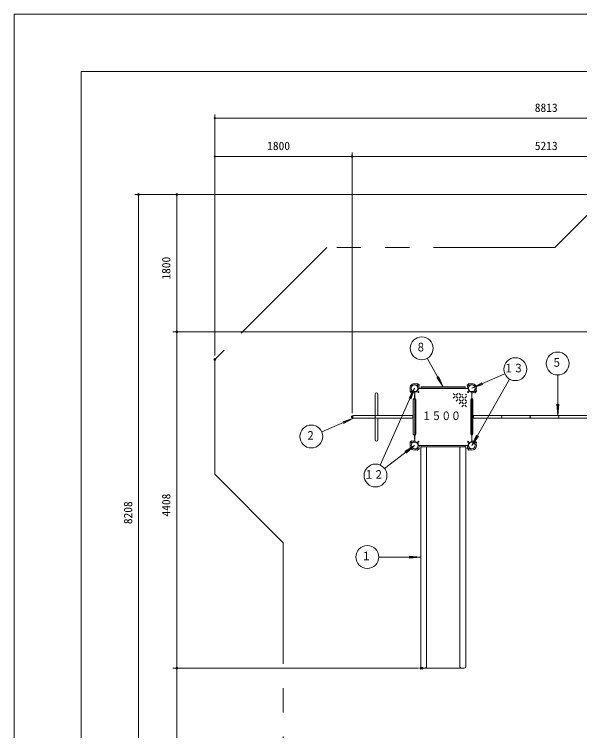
# Model space of a CAD drawing. Units: millimetres on the paper, scale 1:50. Extents: x 0 to 420, y -297 to 594.
# Drawn here: x 0 to 148.2, y 406.2 to 594 of the extents above; entities that cross this region are included whole.
import ezdxf
from ezdxf.enums import TextEntityAlignment as Align

# ---------------------------------------------------------------- set-up
doc = ezdxf.new("R2010")
doc.units = ezdxf.units.MM
doc.header["$PDMODE"] = 32
doc.header["$PDSIZE"] = 0.5
doc.linetypes.add('USER3', pattern=[63.5, 31.75, -6.35, 6.35, -6.35, 6.35, -6.35])
for name, color, linetype, lineweight in [('0_2', 7, 'Continuous', 9), ('DEFPOINTS_5', 7, 'Continuous', 9), ('LY_4', 7, 'Continuous', 18)]:
    doc.layers.add(name, color=color, linetype=linetype, lineweight=lineweight)
doc.styles.add('ＭＳ ゴシック', font='')
doc.styles.get('ＭＳ ゴシック').set_extended_font_data('MS Gothic')

# ---------------------------------------------------------------- blocks, each defined once
blk = doc.blocks.new('-000-_DOTSMALL')
at = {"color": 7, "linetype": 'Continuous', "lineweight": 9}
blk.add_circle((0, 0), 0.0625, dxfattribs=at)
blk.add_circle((0, 0), 0.0625, dxfattribs=at)

msp = doc.modelspace()

# ---------------------------------------------------------------- linework, layer by layer
at = {"layer": '0_2', "lineweight": 18}
for p, q in [((52.553, 504.546), (52.553, 567.765)), ((52.553, 566.765), (228.818, 566.765)), ((52.553, 504.546), (52.553, 557.765)), ((88.553, 489.493), (88.553, 557.765)), ((88.553, 489.493), (88.553, 557.765)), ((52.553, 556.765), (88.553, 556.765)), ((88.553, 556.765), (192.818, 556.765)), ((154.505, 546.765), (31.553, 546.765)), ((32.553, 382.613), (32.553, 546.765)), ((147.781, 546.765), (41.553, 546.765)), ((42.553, 510.765), (42.553, 546.765)), ((171.393, 510.765), (41.553, 510.765)), ((171.393, 510.765), (41.553, 510.765)), ((42.553, 422.613), (42.553, 510.765)), ((108.226, 503.857), (112.393, 496.373)), ((128.533, 499.783), (119.893, 495.993)), ((142.393, 499.473), (142.393, 488.833)), ((112.393, 496.373), (110.711, 498.857)), ((112.393, 496.373), (111.167, 499.112)), ((129.796, 498.381), (119.893, 480.993)), ((95.885, 475.859), (104.893, 495.993)), ((104.893, 495.993), (103.434, 493.372)), ((104.893, 495.993), (103.911, 493.158)), ((119.893, 495.993), (122.525, 497.433)), ((119.893, 495.993), (122.735, 496.954)), ((115.041, 494.591), (115.491, 494.141)), ((115.041, 493.391), (115.491, 493.841)), ((115.791, 494.141), (116.241, 494.591)), ((115.791, 493.841), (116.241, 493.391)), ((116.541, 494.591), (116.991, 494.141)), ((116.541, 493.391), (116.991, 493.841)), ((117.291, 494.141), (117.53, 494.381)), ((117.291, 493.841), (117.741, 493.391)), ((118.041, 493.391), (118.491, 493.841)), ((118.224, 494.408), (118.491, 494.141)), ((115.791, 492.641), (116.241, 493.091)), ((116.541, 493.091), (116.991, 492.641)), ((116.541, 491.891), (116.991, 492.341)), ((117.291, 492.641), (117.741, 493.091)), ((117.291, 492.341), (117.741, 491.891)), ((118.041, 493.091), (118.491, 492.641)), ((118.041, 491.891), (118.491, 492.341)), ((117.291, 491.141), (117.741, 491.591)), ((118.041, 491.591), (118.491, 491.141)), ((142.393, 488.833), (142.131, 491.822)), ((142.393, 488.833), (142.654, 491.822)), ((80.588, 484.546), (88.893, 488.153)), ((88.893, 488.153), (86.048, 487.202)), ((88.893, 488.153), (86.256, 486.723)), ((119.893, 480.993), (121.145, 483.72)), ((119.893, 480.993), (121.599, 483.461)), ((97.037, 474.95), (104.893, 480.993)), ((104.893, 480.993), (102.365, 479.378)), ((104.893, 480.993), (102.684, 478.964)), ((95.498, 451.763), (106.493, 451.763)), ((106.493, 451.763), (103.504, 452.025)), ((106.493, 451.763), (103.504, 451.502)), ((105.893, 422.613), (41.553, 422.613)), ((105.493, 422.613), (41.553, 422.613)), ((42.553, 382.613), (42.553, 422.613))]:
    msp.add_line(p, q, dxfattribs=at)
at = {"layer": '0_2', "linetype": 'USER3', "lineweight": 18}
for p, q in [((155.505, 546.765), (141.624, 532.884)), ((81.891, 532.884), (52.553, 503.546)), ((141.624, 532.884), (81.891, 532.884)), ((52.553, 503.546), (52.553, 473.441)), ((52.553, 473.441), (70.493, 455.501)), ((70.493, 455.501), (70.493, 400.902))]:
    msp.add_line(p, q, dxfattribs=at)
at = {"layer": '0_2'}
for p, q in [((103.915, 496.688), (103.913, 496.691)), ((104.198, 496.971), (104.195, 496.974)), ((105.535, 496.677), (105.868, 497.01)), ((105.577, 496.635), (105.91, 496.968)), ((105.867, 497.068), (105.752, 497.175)), ((105.968, 496.967), (106.075, 496.852)), ((112.393, 495.963), (105.985, 495.963)), ((106.643, 496.273), (106.643, 496.093)), ((106.743, 496.373), (118.043, 496.373)), ((106.743, 495.993), (118.043, 495.993)), ((112.393, 495.963), (118.801, 495.963)), ((118.143, 496.273), (118.143, 496.093)), ((118.818, 496.967), (118.711, 496.852)), ((119.209, 496.635), (118.876, 496.968)), ((119.251, 496.677), (118.918, 497.01)), ((118.919, 497.068), (119.034, 497.175)), ((120.588, 496.971), (120.59, 496.974)), ((120.871, 496.688), (120.873, 496.691)), ((94.553, 488.493), (94.553, 494.493)), ((95.233, 494.493), (95.233, 488.833)), ((103.818, 495.019), (103.719, 495.126)), ((104.209, 495.352), (103.876, 495.018)), ((104.251, 495.309), (103.918, 494.976)), ((103.919, 494.918), (104.026, 494.819)), ((104.861, 494.302), (104.861, 493.332)), ((104.861, 494.302), (104.925, 494.302)), ((104.923, 488.493), (104.923, 494.901)), ((104.925, 494.302), (104.925, 493.332)), ((119.863, 488.493), (119.863, 494.901)), ((120.535, 495.309), (120.868, 494.976)), ((120.577, 495.352), (120.91, 495.018)), ((120.867, 494.918), (120.76, 494.819)), ((120.968, 495.019), (121.067, 495.126)), ((104.553, 483.993), (104.553, 492.993)), ((105.233, 483.993), (105.233, 492.993)), ((119.621, 483.993), (119.621, 492.993)), ((120.165, 483.993), (120.165, 492.993)), ((88.893, 488.833), (94.553, 488.833)), ((94.553, 488.153), (88.893, 488.153)), ((94.553, 482.493), (94.553, 488.493)), ((94.893, 488.833), (104.453, 488.833)), ((94.893, 488.153), (104.453, 488.153)), ((95.233, 488.153), (95.233, 482.493)), ((104.453, 488.153), (104.453, 488.833)), ((104.453, 488.765), (104.553, 488.765)), ((104.453, 488.221), (104.553, 488.221)), ((104.923, 488.493), (104.923, 482.086)), ((119.863, 488.493), (119.863, 482.086)), ((164.493, 488.833), (120.293, 488.833)), ((120.293, 488.833), (120.293, 488.153)), ((164.493, 488.153), (120.293, 488.153)), ((104.861, 482.685), (104.861, 483.655)), ((104.861, 482.685), (104.925, 482.685)), ((104.925, 482.685), (104.925, 483.655)), ((103.818, 481.967), (103.719, 481.861)), ((104.209, 481.635), (103.876, 481.968)), ((104.251, 481.677), (103.918, 482.01)), ((103.919, 482.068), (104.026, 482.167)), ((112.393, 481.023), (105.985, 481.023)), ((106.643, 480.673), (106.643, 480.933)), ((106.703, 480.993), (118.083, 480.993)), ((112.393, 481.023), (118.801, 481.023)), ((118.143, 480.673), (118.143, 480.933)), ((120.535, 481.677), (120.868, 482.01)), ((120.577, 481.635), (120.91, 481.968)), ((120.867, 482.068), (120.76, 482.167)), ((120.968, 481.967), (121.067, 481.861)), ((103.915, 480.298), (103.913, 480.296)), ((104.198, 480.015), (104.195, 480.013)), ((105.535, 480.309), (105.868, 479.976)), ((105.577, 480.352), (105.91, 480.018)), ((105.867, 479.918), (105.752, 479.811)), ((105.968, 480.019), (106.075, 480.134)), ((106.493, 423.013), (106.493, 480.513)), ((118.193, 480.613), (106.593, 480.613)), ((107.993, 423.013), (107.993, 480.513)), ((116.793, 423.013), (116.793, 480.513)), ((118.293, 423.013), (118.293, 480.513)), ((118.818, 480.019), (118.711, 480.134)), ((119.209, 480.352), (118.876, 480.018)), ((119.251, 480.309), (118.918, 479.976)), ((118.919, 479.918), (119.034, 479.811)), ((120.588, 480.015), (120.59, 480.013)), ((120.871, 480.298), (120.873, 480.296)), ((117.893, 422.613), (106.893, 422.613))]:
    msp.add_line(p, q, dxfattribs=at)
at = {"layer": '0_2', "lineweight": 18}
for centre in [(106.767, 506.478), (142.393, 502.473), (131.28, 500.988), (77.837, 483.35), (94.66, 473.12), (92.498, 451.763)]:
    msp.add_circle(centre, 3, dxfattribs=at)
at = {"layer": '0_2'}
for centre, radius in [((104.893, 495.993), 0.891), ((119.893, 495.993), 0.891), ((105.883, 495.003), 0.13), ((118.903, 495.003), 0.13), ((105.883, 481.983), 0.13), ((118.903, 481.983), 0.13), ((119.893, 480.993), 0.891)]:
    msp.add_circle(centre, radius, dxfattribs=at)
for centre, radius, start, end in [((104.893, 495.993), 1.2, 135, 192.27281), ((102.743, 495.526), 1, 342.45884, 12.27281), ((103.927, 496.705), 0.02, 143.62693, 225), ((104.893, 495.993), 1.22, 135, 143.62693), ((104.893, 495.993), 0.9, 135, 220.72934), ((104.893, 495.993), 1.22, 126.37307, 135), ((104.893, 495.993), 1.2, 77.72719, 135), ((104.181, 496.959), 0.02, 45, 126.37307), ((104.893, 495.993), 0.9, 49.27066, 135), ((104.893, 495.993), 1, 276.78718, 353.21282), ((105.361, 498.143), 1, 257.72719, 287.54116), ((105.506, 496.706), 0.04, 229.27066, 315), ((104.893, 495.993), 0.9, 315, 40.72934), ((105.605, 496.607), 0.04, 135, 220.72934), ((105.692, 497.094), 0.1, 47, 107.54116), ((105.839, 497.039), 0.04, 315, 47), ((105.985, 495.863), 0.1, 90, 173.21282), ((105.938, 496.94), 0.04, 43, 135), ((107.043, 496.461), 1, 162.45884, 192.27281), ((104.893, 495.993), 1.2, 358.56746, 12.27281), ((105.994, 496.792), 0.1, 342.45884, 43), ((106.743, 496.273), 0.1, 90, 180), ((106.743, 496.093), 0.1, 180, 270), ((118.043, 496.273), 0.1, 0, 90), ((118.043, 496.093), 0.1, 270, 0), ((118.792, 496.792), 0.1, 137, 197.54116), ((119.893, 495.993), 1.2, 167.72719, 181.43254), ((117.743, 496.461), 1, 347.72719, 17.54116), ((118.801, 495.863), 0.1, 6.78718, 90), ((118.847, 496.94), 0.04, 45, 137), ((119.893, 495.993), 1, 186.78718, 263.21282), ((118.946, 497.039), 0.04, 133, 225), ((119.893, 495.993), 0.9, 139.27066, 225), ((119.094, 497.094), 0.1, 72.45884, 133), ((119.425, 498.143), 1, 252.45884, 282.27281), ((119.181, 496.607), 0.04, 319.27066, 45), ((119.28, 496.706), 0.04, 225, 310.72934), ((119.893, 495.993), 0.9, 45, 130.72934), ((119.893, 495.993), 1.2, 45, 102.27281), ((119.893, 495.993), 0.9, 319.27066, 45), ((120.605, 496.959), 0.02, 53.62693, 135), ((119.893, 495.993), 1.22, 45, 53.62693), ((119.893, 495.993), 1.2, 347.72719, 45), ((119.893, 495.993), 1.22, 36.37307, 45), ((120.859, 496.705), 0.02, 315, 36.37307), ((122.043, 495.526), 1, 167.72719, 197.54116), ((94.893, 494.493), 0.34, 0, 180), ((103.792, 495.194), 0.1, 162.45884, 223), ((103.847, 495.047), 0.04, 223, 315), ((103.946, 494.948), 0.04, 135, 227), ((104.094, 494.892), 0.1, 227, 287.54116), ((104.425, 493.844), 1, 77.72719, 107.54116), ((104.181, 495.38), 0.04, 315, 40.72934), ((104.28, 495.281), 0.04, 49.27066, 135), ((104.893, 495.993), 0.9, 229.27066, 315), ((104.893, 495.993), 1.2, 257.72719, 271.43254), ((105.023, 494.901), 0.1, 96.78718, 180), ((119.893, 495.993), 0.9, 225, 310.72934), ((119.763, 494.901), 0.1, 0, 83.21282), ((119.893, 495.993), 1.2, 268.56746, 282.27281), ((120.361, 493.844), 1, 72.45884, 102.27281), ((120.506, 495.281), 0.04, 45, 130.72934), ((120.605, 495.38), 0.04, 139.27066, 225), ((120.692, 494.892), 0.1, 252.45884, 313), ((120.839, 494.948), 0.04, 313, 45), ((120.938, 495.047), 0.04, 225, 317), ((120.994, 495.194), 0.1, 317, 17.54116), ((104.893, 492.993), 0.34, 0, 180), ((119.893, 492.993), 0.272, 0, 180), ((88.893, 488.493), 0.34, 90, 270), ((94.893, 488.493), 0.34, 90, 270), ((127.393, 488.493), 0.34, 270, 90), ((134.893, 488.493), 0.34, 270, 90), ((142.393, 488.493), 0.34, 270, 90), ((104.893, 483.993), 0.34, 180, 0), ((119.893, 483.993), 0.272, 180, 0), ((94.893, 482.493), 0.34, 180, 0), ((103.792, 481.792), 0.1, 137, 197.54116), ((104.893, 480.993), 1.2, 167.72719, 225), ((102.743, 481.461), 1, 347.72719, 17.54116), ((103.847, 481.94), 0.04, 45, 137), ((103.946, 482.039), 0.04, 133, 225), ((104.893, 480.993), 0.9, 139.27066, 225), ((104.094, 482.094), 0.1, 72.45884, 133), ((104.425, 483.143), 1, 252.45884, 282.27281), ((104.181, 481.607), 0.04, 319.27066, 45), ((104.28, 481.706), 0.04, 225, 310.72934), ((104.893, 480.993), 0.9, 45, 130.72934), ((104.893, 480.993), 1.2, 88.56746, 102.27281), ((105.023, 482.086), 0.1, 180, 263.21282), ((104.893, 480.993), 1, 6.78718, 83.21282), ((104.893, 480.993), 0.9, 319.27066, 45), ((105.985, 481.123), 0.1, 186.78718, 270), ((107.043, 480.526), 1, 167.72719, 197.54116), ((104.893, 480.993), 1.2, 347.72719, 1.43254), ((106.703, 480.933), 0.06, 90, 180), ((106.703, 480.673), 0.06, 180, 270), ((118.083, 480.933), 0.06, 0, 90), ((118.083, 480.673), 0.06, 270, 0), ((119.893, 480.993), 1.2, 178.56746, 192.27281), ((117.743, 480.526), 1, 342.45884, 12.27281), ((118.801, 481.123), 0.1, 270, 353.21282), ((119.893, 480.993), 1, 96.78718, 173.21282), ((119.893, 480.993), 0.9, 135, 220.72934), ((119.893, 480.993), 0.9, 49.27066, 135), ((119.763, 482.086), 0.1, 276.78718, 0), ((119.893, 480.993), 1.2, 77.72719, 91.43254), ((120.361, 483.143), 1, 257.72719, 287.54116), ((120.506, 481.706), 0.04, 229.27066, 315), ((119.893, 480.993), 0.9, 315, 40.72934), ((120.605, 481.607), 0.04, 135, 220.72934), ((120.692, 482.094), 0.1, 47, 107.54116), ((119.893, 480.993), 1.2, 315, 12.27281), ((120.839, 482.039), 0.04, 315, 47), ((120.938, 481.94), 0.04, 43, 135), ((122.043, 481.461), 1, 162.45884, 192.27281), ((120.994, 481.792), 0.1, 342.45884, 43), ((103.927, 480.282), 0.02, 135, 216.37307), ((104.893, 480.993), 1.22, 216.37307, 225), ((104.893, 480.993), 1.22, 225, 233.62693), ((104.893, 480.993), 1.2, 225, 282.27281), ((104.181, 480.027), 0.02, 233.62693, 315), ((104.893, 480.993), 0.9, 225, 310.72934), ((105.361, 478.844), 1, 72.45884, 102.27281), ((105.506, 480.281), 0.04, 45, 130.72934), ((105.605, 480.38), 0.04, 139.27066, 225), ((105.692, 479.892), 0.1, 252.45884, 313), ((105.839, 479.948), 0.04, 313, 45), ((105.938, 480.047), 0.04, 225, 317), ((105.994, 480.194), 0.1, 317, 17.54116), ((106.593, 480.513), 0.1, 90, 180), ((107.893, 480.513), 0.1, 0, 90), ((116.893, 480.513), 0.1, 90, 180), ((118.193, 480.513), 0.1, 0, 90), ((118.792, 480.194), 0.1, 162.45884, 223), ((118.847, 480.047), 0.04, 223, 315), ((118.946, 479.948), 0.04, 135, 227), ((119.094, 479.892), 0.1, 227, 287.54116), ((119.425, 478.844), 1, 77.72719, 107.54116), ((119.181, 480.38), 0.04, 315, 40.72934), ((119.28, 480.281), 0.04, 49.27066, 135), ((119.893, 480.993), 0.9, 229.27066, 315), ((119.893, 480.993), 1.2, 257.72719, 315), ((120.605, 480.027), 0.02, 225, 306.37307), ((119.893, 480.993), 1.22, 306.37307, 315), ((119.893, 480.993), 1.22, 315, 323.62693), ((120.859, 480.282), 0.02, 323.62693, 45), ((106.893, 423.013), 0.4, 180, 270), ((107.593, 423.013), 0.4, 270, 0), ((117.193, 423.013), 0.4, 180, 270), ((117.893, 423.013), 0.4, 270, 0)]:
    msp.add_arc(centre, radius, start, end, dxfattribs=at)
for p in [(88.553, 556.765), (32.553, 546.765), (42.553, 546.765), (42.553, 510.765), (52.553, 503.546), (52.553, 503.546), (88.553, 488.493), (88.553, 488.493), (42.553, 422.613), (106.493, 422.613), (106.893, 422.613)]:
    msp.add_point(p, dxfattribs=at)
at = {"layer": 'DEFPOINTS_5'}
for p, q in [((420, 594), (0, 594)), ((0, 594), (0, 297))]:
    msp.add_line(p, q, dxfattribs=at)
at = {"layer": 'LY_4', "lineweight": 9}
for p, q in [((17.5, 579), (17.5, 312)), ((402.5, 579), (17.5, 579))]:
    msp.add_line(p, q, dxfattribs=at)

# ---------------------------------------------------------------- block references
at = {"layer": '0_2', "xscale": 2.32, "yscale": 2.32}
for p, rotation in [((52.553, 566.765), 180), ((52.553, 556.765), 180), ((88.553, 556.765), 180), ((32.553, 546.765), 90), ((42.553, 546.765), 90), ((42.553, 510.765), 90), ((42.553, 510.765), 270), ((42.553, 422.613), 90), ((42.553, 422.613), 270)]:
    msp.add_blockref('-000-_DOTSMALL', p, dxfattribs=dict(at, rotation=rotation))
msp.add_blockref('-000-_DOTSMALL', (88.553, 556.765), dxfattribs=at)

# ---------------------------------------------------------------- texts
at = {"layer": '0_2', "style": 'ＭＳ ゴシック'}
for s, p in [('8813', (136.399, 567.765)), ('1800', (66.258, 557.765)), ('5213', (136.399, 557.765))]:
    msp.add_text(s, height=2.199, dxfattribs=at).set_placement(p, align=Align.BOTTOM_LEFT)
for s, p in [('1800', (41.553, 524.47)), ('4408', (41.553, 462.38)), ('8208', (31.553, 460.38))]:
    msp.add_text(s, height=2.199, rotation=90, dxfattribs=at).set_placement(p, align=Align.BOTTOM_LEFT)
at = {"layer": '0_2', "style": 'ＭＳ ゴシック', "width": 0.85}
for s, p in [('８', (105.267, 504.978)), ('５', (140.893, 500.973)), ('１３', (128.28, 499.488)), ('１５００', (106.81, 486.993)), ('２', (76.337, 481.85)), ('１２', (91.66, 471.62)), ('１', (90.998, 450.263))]:
    msp.add_text(s, height=2.199, dxfattribs=at).set_placement(p, align=Align.BOTTOM_LEFT)

doc.saveas('drawing.dxf')
